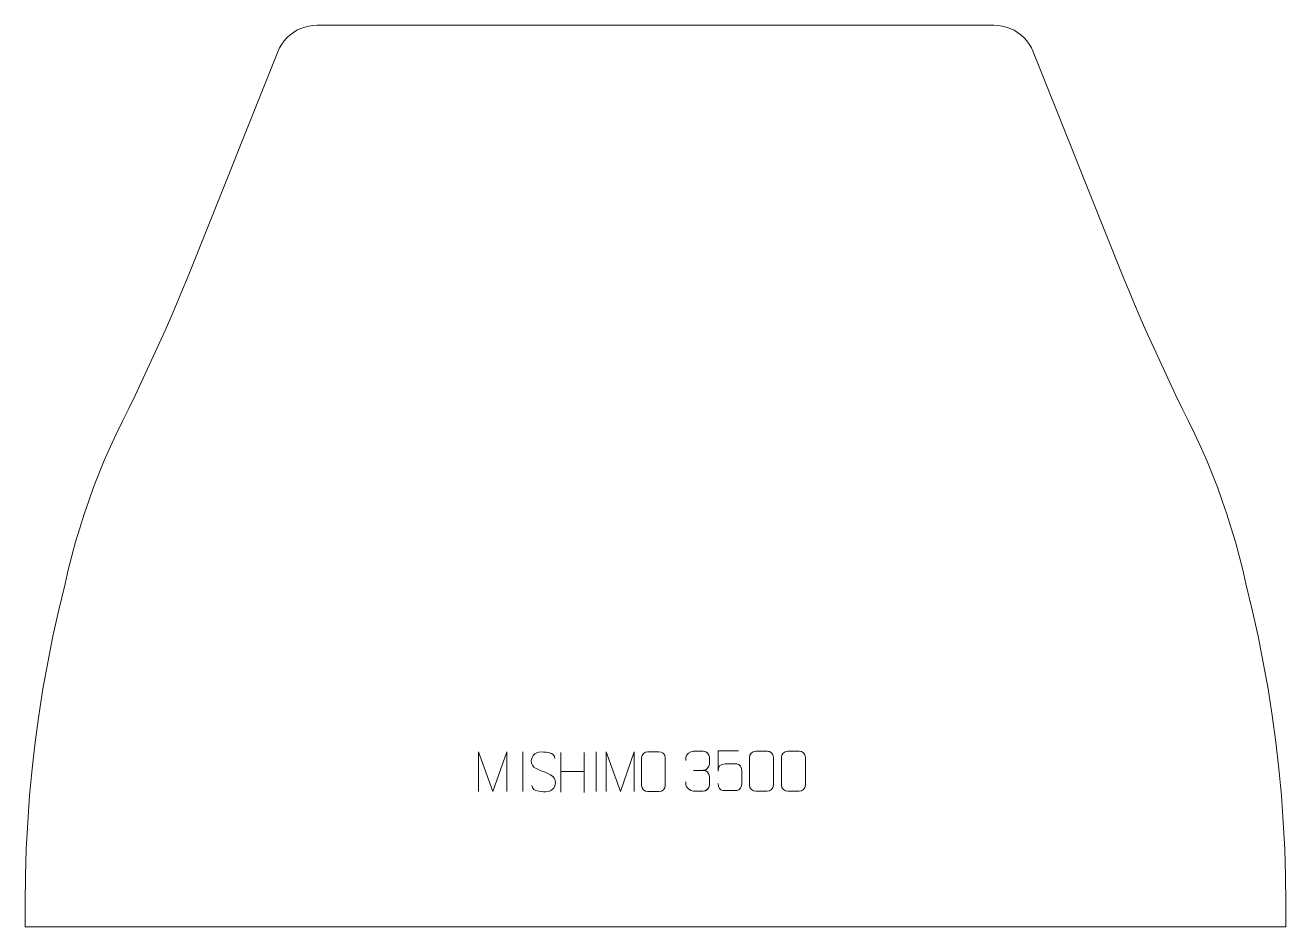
# Model space of a CAD drawing. Header units: millimetres. Extents: x -395 to 395, y 766 to 1331.
import ezdxf

# ---------------------------------------------------------------- set-up
doc = ezdxf.new("R2010")
doc.units = ezdxf.units.MM
doc.header["$MEASUREMENT"] = 0
doc.layers.add('layer 1', color=7, linetype='Continuous')

msp = doc.modelspace()

# ---------------------------------------------------------------- linework, layer by layer
at = {"layer": 'layer 1', "color": 242, "lineweight": 9}
msp.add_open_spline([(-212.0953, 1331.2271), (-212.0953, 1331.2271), (212.0958, 1331.2271), (212.0958, 1331.2271), (212.0958, 1331.2271), (212.0958, 1331.2271), (214.7141, 1331.0972), (214.7141, 1331.0972), (214.7141, 1331.0972), (214.7141, 1331.0972), (217.3078, 1330.7084), (217.3078, 1330.7084), (217.3078, 1330.7084), (217.3078, 1330.7084), (219.8486, 1330.0648), (219.8486, 1330.0648), (219.8486, 1330.0648), (219.8486, 1330.0648), (222.3144, 1329.1726), (222.3144, 1329.1726), (222.3144, 1329.1726), (222.3144, 1329.1726), (224.6802, 1328.0397), (224.6802, 1328.0397), (224.6802, 1328.0397), (224.6802, 1328.0397), (226.9215, 1326.6803), (226.9215, 1326.6803), (226.9215, 1326.6803), (226.9215, 1326.6803), (229.0176, 1325.1033), (229.0176, 1325.1033), (229.0176, 1325.1033), (229.0176, 1325.1033), (230.9457, 1323.3272), (230.9457, 1323.3272), (230.9457, 1323.3272), (230.9457, 1323.3272), (232.6909, 1321.3698), (232.6909, 1321.3698), (232.6909, 1321.3698), (232.6909, 1321.3698), (234.2316, 1319.2496), (234.2316, 1319.2496), (234.2316, 1319.2496), (234.2316, 1319.2496), (235.5567, 1316.9857), (235.5567, 1316.9857), (235.5567, 1316.9857), (235.5567, 1316.9857), (236.6494, 1314.6023), (236.6494, 1314.6023), (236.6494, 1314.6023), (236.6494, 1314.6023), (290.0008, 1181.2277), (290.0008, 1181.2277), (290.0008, 1181.2277), (290.0008, 1181.2277), (293.3593, 1172.9091), (293.3593, 1172.9091), (293.3593, 1172.9091), (293.3593, 1172.9091), (296.778, 1164.6166), (296.778, 1164.6166), (296.778, 1164.6166), (296.778, 1164.6166), (300.2527, 1156.3466), (300.2527, 1156.3466), (300.2527, 1156.3466), (300.2527, 1156.3466), (303.7857, 1148.1012), (303.7857, 1148.1012), (303.7857, 1148.1012), (303.7857, 1148.1012), (307.3741, 1139.8812), (307.3741, 1139.8812), (307.3741, 1139.8812), (307.3741, 1139.8812), (311.0213, 1131.6857), (311.0213, 1131.6857), (311.0213, 1131.6857), (311.0213, 1131.6857), (314.724, 1123.5148), (314.724, 1123.5148), (314.724, 1123.5148), (314.724, 1123.5148), (318.4839, 1115.3708), (318.4839, 1115.3708), (318.4839, 1115.3708), (318.4839, 1115.3708), (322.2988, 1107.2532), (322.2988, 1107.2532), (322.2988, 1107.2532), (322.2988, 1107.2532), (326.171, 1099.1612), (326.171, 1099.1612), (326.171, 1099.1612), (326.171, 1099.1612), (330.1001, 1091.0971), (330.1001, 1091.0971), (330.1001, 1091.0971), (330.1001, 1091.0971), (334.0827, 1083.061), (334.0827, 1083.061), (334.0827, 1083.061), (334.0827, 1083.061), (338.0343, 1074.9503), (338.0343, 1074.9503), (338.0343, 1074.9503), (338.0343, 1074.9503), (341.8149, 1066.7598), (341.8149, 1066.7598), (341.8149, 1066.7598), (341.8149, 1066.7598), (345.4258, 1058.4917), (345.4258, 1058.4917), (345.4258, 1058.4917), (345.4258, 1058.4917), (348.8637, 1050.1507), (348.8637, 1050.1507), (348.8637, 1050.1507), (348.8637, 1050.1507), (352.1286, 1041.741), (352.1286, 1041.741), (352.1286, 1041.741), (352.1286, 1041.741), (355.2174, 1033.2632), (355.2174, 1033.2632), (355.2174, 1033.2632), (355.2174, 1033.2632), (358.1298, 1024.7255), (358.1298, 1024.7255), (358.1298, 1024.7255), (358.1298, 1024.7255), (360.8638, 1016.1271), (360.8638, 1016.1271), (360.8638, 1016.1271), (360.8638, 1016.1271), (363.4183, 1007.4747), (363.4183, 1007.4747), (363.4183, 1007.4747), (363.4183, 1007.4747), (365.7944, 998.7724), (365.7944, 998.7724), (365.7944, 998.7724), (365.7944, 998.7724), (367.9871, 990.022), (367.9871, 990.022), (367.9871, 990.022), (367.9871, 990.022), (370.0005, 981.2265), (370.0005, 981.2265), (370.0005, 981.2265), (370.0005, 981.2265), (373.9761, 964.863), (373.9761, 964.863), (373.9761, 964.863), (373.9761, 964.863), (377.6111, 948.4216), (377.6111, 948.4216), (377.6111, 948.4216), (377.6111, 948.4216), (380.9058, 931.9076), (380.9058, 931.9076), (380.9058, 931.9076), (380.9058, 931.9076), (383.8579, 915.3284), (383.8579, 915.3284), (383.8579, 915.3284), (383.8579, 915.3284), (386.4639, 898.6914), (386.4639, 898.6914), (386.4639, 898.6914), (386.4639, 898.6914), (388.7258, 882.0049), (388.7258, 882.0049), (388.7258, 882.0049), (388.7258, 882.0049), (390.6406, 865.2747), (390.6406, 865.2747), (390.6406, 865.2747), (390.6406, 865.2747), (392.2088, 848.5083), (392.2088, 848.5083), (392.2088, 848.5083), (392.2088, 848.5083), (393.4299, 831.7144), (393.4299, 831.7144), (393.4299, 831.7144), (393.4299, 831.7144), (394.3015, 814.896), (394.3015, 814.896), (394.3015, 814.896), (394.3015, 814.896), (394.8256, 798.0658), (394.8256, 798.0658), (394.8256, 798.0658), (394.8256, 798.0658), (395.0001, 781.2268), (395.0001, 781.2268), (395.0001, 781.2268), (395.0001, 781.2268), (395.0001, 766.2281), (395.0001, 766.2281), (395.0001, 766.2281), (395.0001, 766.2281), (-395.0001, 766.2281), (-395.0001, 766.2281), (-395.0001, 766.2281), (-395.0001, 766.2281), (-395.0001, 781.2268), (-395.0001, 781.2268), (-395.0001, 781.2268), (-395.0001, 781.2268), (-394.8251, 798.0658), (-394.8251, 798.0658), (-394.8251, 798.0658), (-394.8251, 798.0658), (-394.3011, 814.896), (-394.3011, 814.896), (-394.3011, 814.896), (-394.3011, 814.896), (-393.4295, 831.7144), (-393.4295, 831.7144), (-393.4295, 831.7144), (-393.4295, 831.7144), (-392.2088, 848.5083), (-392.2088, 848.5083), (-392.2088, 848.5083), (-392.2088, 848.5083), (-390.6401, 865.2747), (-390.6401, 865.2747), (-390.6401, 865.2747), (-390.6401, 865.2747), (-388.7258, 882.0049), (-388.7258, 882.0049), (-388.7258, 882.0049), (-388.7258, 882.0049), (-386.4639, 898.6914), (-386.4639, 898.6914), (-386.4639, 898.6914), (-386.4639, 898.6914), (-383.8575, 915.3284), (-383.8575, 915.3284), (-383.8575, 915.3284), (-383.8575, 915.3284), (-380.9054, 931.9076), (-380.9054, 931.9076), (-380.9054, 931.9076), (-380.9054, 931.9076), (-377.6111, 948.4216), (-377.6111, 948.4216), (-377.6111, 948.4216), (-377.6111, 948.4216), (-373.9756, 964.863), (-373.9756, 964.863), (-373.9756, 964.863), (-373.9756, 964.863), (-370, 981.2265), (-370, 981.2265), (-370, 981.2265), (-370, 981.2265), (-367.9886, 990.022), (-367.9886, 990.022), (-367.9886, 990.022), (-367.9886, 990.022), (-365.7944, 998.7724), (-365.7944, 998.7724), (-365.7944, 998.7724), (-365.7944, 998.7724), (-363.4178, 1007.4747), (-363.4178, 1007.4747), (-363.4178, 1007.4747), (-363.4178, 1007.4747), (-360.8638, 1016.1271), (-360.8638, 1016.1271), (-360.8638, 1016.1271), (-360.8638, 1016.1271), (-358.1293, 1024.7255), (-358.1293, 1024.7255), (-358.1293, 1024.7255), (-358.1293, 1024.7255), (-355.2174, 1033.2632), (-355.2174, 1033.2632), (-355.2174, 1033.2632), (-355.2174, 1033.2632), (-352.1286, 1041.741), (-352.1286, 1041.741), (-352.1286, 1041.741), (-352.1286, 1041.741), (-348.8637, 1050.1507), (-348.8637, 1050.1507), (-348.8637, 1050.1507), (-348.8637, 1050.1507), (-345.4253, 1058.4917), (-345.4253, 1058.4917), (-345.4253, 1058.4917), (-345.4253, 1058.4917), (-341.8144, 1066.7598), (-341.8144, 1066.7598), (-341.8144, 1066.7598), (-341.8144, 1066.7598), (-338.0343, 1074.9503), (-338.0343, 1074.9503), (-338.0343, 1074.9503), (-338.0343, 1074.9503), (-334.0827, 1083.061), (-334.0827, 1083.061), (-334.0827, 1083.061), (-334.0827, 1083.061), (-330.0996, 1091.0971), (-330.0996, 1091.0971), (-330.0996, 1091.0971), (-330.0996, 1091.0971), (-326.1705, 1099.1612), (-326.1705, 1099.1612), (-326.1705, 1099.1612), (-326.1705, 1099.1612), (-322.2983, 1107.2532), (-322.2983, 1107.2532), (-322.2983, 1107.2532), (-322.2983, 1107.2532), (-318.4834, 1115.3708), (-318.4834, 1115.3708), (-318.4834, 1115.3708), (-318.4834, 1115.3708), (-314.724, 1123.5148), (-314.724, 1123.5148), (-314.724, 1123.5148), (-314.724, 1123.5148), (-311.0213, 1131.6857), (-311.0213, 1131.6857), (-311.0213, 1131.6857), (-311.0213, 1131.6857), (-307.3741, 1139.8812), (-307.3741, 1139.8812), (-307.3741, 1139.8812), (-307.3741, 1139.8812), (-303.7857, 1148.1012), (-303.7857, 1148.1012), (-303.7857, 1148.1012), (-303.7857, 1148.1012), (-300.2522, 1156.3466), (-300.2522, 1156.3466), (-300.2522, 1156.3466), (-300.2522, 1156.3466), (-296.778, 1164.6166), (-296.778, 1164.6166), (-296.778, 1164.6166), (-296.778, 1164.6166), (-293.3593, 1172.9091), (-293.3593, 1172.9091), (-293.3593, 1172.9091), (-293.3593, 1172.9091), (-289.9988, 1181.2277), (-289.9988, 1181.2277), (-289.9988, 1181.2277), (-289.9988, 1181.2277), (-236.6494, 1314.6023), (-236.6494, 1314.6023), (-236.6494, 1314.6023), (-236.6494, 1314.6023), (-235.5562, 1316.9857), (-235.5562, 1316.9857), (-235.5562, 1316.9857), (-235.5562, 1316.9857), (-234.2316, 1319.2496), (-234.2316, 1319.2496), (-234.2316, 1319.2496), (-234.2316, 1319.2496), (-232.6909, 1321.3698), (-232.6909, 1321.3698), (-232.6909, 1321.3698), (-232.6909, 1321.3698), (-230.9457, 1323.3272), (-230.9457, 1323.3272), (-230.9457, 1323.3272), (-230.9457, 1323.3272), (-229.0176, 1325.1033), (-229.0176, 1325.1033), (-229.0176, 1325.1033), (-229.0176, 1325.1033), (-226.9215, 1326.6803), (-226.9215, 1326.6803), (-226.9215, 1326.6803), (-226.9215, 1326.6803), (-224.6802, 1328.0397), (-224.6802, 1328.0397), (-224.6802, 1328.0397), (-224.6802, 1328.0397), (-222.3144, 1329.1726), (-222.3144, 1329.1726), (-222.3144, 1329.1726), (-222.3144, 1329.1726), (-219.8481, 1330.0648), (-219.8481, 1330.0648), (-219.8481, 1330.0648), (-219.8481, 1330.0648), (-217.3078, 1330.7084), (-217.3078, 1330.7084), (-217.3078, 1330.7084), (-217.3078, 1330.7084), (-214.7136, 1331.0972), (-214.7136, 1331.0972), (-214.7136, 1331.0972), (-214.7136, 1331.0972), (-212.0953, 1331.2271), (-212.0953, 1331.2271)], degree=3, knots=[0, 0, 0, 0, 0.00970874, 0.00970874, 0.00970874, 0.00970874, 0.01941748, 0.01941748, 0.01941748, 0.01941748, 0.02912621, 0.02912621, 0.02912621, 0.02912621, 0.03883495, 0.03883495, 0.03883495, 0.03883495, 0.04854369, 0.04854369, 0.04854369, 0.04854369, 0.05825243, 0.05825243, 0.05825243, 0.05825243, 0.06796117, 0.06796117, 0.06796117, 0.06796117, 0.0776699, 0.0776699, 0.0776699, 0.0776699, 0.08737864, 0.08737864, 0.08737864, 0.08737864, 0.09708738, 0.09708738, 0.09708738, 0.09708738, 0.10679612, 0.10679612, 0.10679612, 0.10679612, 0.11650485, 0.11650485, 0.11650485, 0.11650485, 0.12621359, 0.12621359, 0.12621359, 0.12621359, 0.13592233, 0.13592233, 0.13592233, 0.13592233, 0.14563107, 0.14563107, 0.14563107, 0.14563107, 0.15533981, 0.15533981, 0.15533981, 0.15533981, 0.16504854, 0.16504854, 0.16504854, 0.16504854, 0.17475728, 0.17475728, 0.17475728, 0.17475728, 0.18446602, 0.18446602, 0.18446602, 0.18446602, 0.19417476, 0.19417476, 0.19417476, 0.19417476, 0.2038835, 0.2038835, 0.2038835, 0.2038835, 0.21359223, 0.21359223, 0.21359223, 0.21359223, 0.22330097, 0.22330097, 0.22330097, 0.22330097, 0.23300971, 0.23300971, 0.23300971, 0.23300971, 0.24271845, 0.24271845, 0.24271845, 0.24271845, 0.25242718, 0.25242718, 0.25242718, 0.25242718, 0.26213592, 0.26213592, 0.26213592, 0.26213592, 0.27184466, 0.27184466, 0.27184466, 0.27184466, 0.2815534, 0.2815534, 0.2815534, 0.2815534, 0.29126214, 0.29126214, 0.29126214, 0.29126214, 0.30097087, 0.30097087, 0.30097087, 0.30097087, 0.31067961, 0.31067961, 0.31067961, 0.31067961, 0.32038835, 0.32038835, 0.32038835, 0.32038835, 0.33009709, 0.33009709, 0.33009709, 0.33009709, 0.33980583, 0.33980583, 0.33980583, 0.33980583, 0.34951456, 0.34951456, 0.34951456, 0.34951456, 0.3592233, 0.3592233, 0.3592233, 0.3592233, 0.36893204, 0.36893204, 0.36893204, 0.36893204, 0.37864078, 0.37864078, 0.37864078, 0.37864078, 0.38834951, 0.38834951, 0.38834951, 0.38834951, 0.39805825, 0.39805825, 0.39805825, 0.39805825, 0.40776699, 0.40776699, 0.40776699, 0.40776699, 0.41747573, 0.41747573, 0.41747573, 0.41747573, 0.42718447, 0.42718447, 0.42718447, 0.42718447, 0.4368932, 0.4368932, 0.4368932, 0.4368932, 0.44660194, 0.44660194, 0.44660194, 0.44660194, 0.45631068, 0.45631068, 0.45631068, 0.45631068, 0.46601942, 0.46601942, 0.46601942, 0.46601942, 0.47572816, 0.47572816, 0.47572816, 0.47572816, 0.48543689, 0.48543689, 0.48543689, 0.48543689, 0.49514563, 0.49514563, 0.49514563, 0.49514563, 0.50485437, 0.50485437, 0.50485437, 0.50485437, 0.51456311, 0.51456311, 0.51456311, 0.51456311, 0.52427184, 0.52427184, 0.52427184, 0.52427184, 0.53398058, 0.53398058, 0.53398058, 0.53398058, 0.54368932, 0.54368932, 0.54368932, 0.54368932, 0.55339806, 0.55339806, 0.55339806, 0.55339806, 0.5631068, 0.5631068, 0.5631068, 0.5631068, 0.57281553, 0.57281553, 0.57281553, 0.57281553, 0.58252427, 0.58252427, 0.58252427, 0.58252427, 0.59223301, 0.59223301, 0.59223301, 0.59223301, 0.60194175, 0.60194175, 0.60194175, 0.60194175, 0.61165049, 0.61165049, 0.61165049, 0.61165049, 0.62135922, 0.62135922, 0.62135922, 0.62135922, 0.63106796, 0.63106796, 0.63106796, 0.63106796, 0.6407767, 0.6407767, 0.6407767, 0.6407767, 0.65048544, 0.65048544, 0.65048544, 0.65048544, 0.66019417, 0.66019417, 0.66019417, 0.66019417, 0.66990291, 0.66990291, 0.66990291, 0.66990291, 0.67961165, 0.67961165, 0.67961165, 0.67961165, 0.68932039, 0.68932039, 0.68932039, 0.68932039, 0.69902913, 0.69902913, 0.69902913, 0.69902913, 0.70873786, 0.70873786, 0.70873786, 0.70873786, 0.7184466, 0.7184466, 0.7184466, 0.7184466, 0.72815534, 0.72815534, 0.72815534, 0.72815534, 0.73786408, 0.73786408, 0.73786408, 0.73786408, 0.74757282, 0.74757282, 0.74757282, 0.74757282, 0.75728155, 0.75728155, 0.75728155, 0.75728155, 0.76699029, 0.76699029, 0.76699029, 0.76699029, 0.77669903, 0.77669903, 0.77669903, 0.77669903, 0.78640777, 0.78640777, 0.78640777, 0.78640777, 0.7961165, 0.7961165, 0.7961165, 0.7961165, 0.80582524, 0.80582524, 0.80582524, 0.80582524, 0.81553398, 0.81553398, 0.81553398, 0.81553398, 0.82524272, 0.82524272, 0.82524272, 0.82524272, 0.83495146, 0.83495146, 0.83495146, 0.83495146, 0.84466019, 0.84466019, 0.84466019, 0.84466019, 0.85436893, 0.85436893, 0.85436893, 0.85436893, 0.86407767, 0.86407767, 0.86407767, 0.86407767, 0.87378641, 0.87378641, 0.87378641, 0.87378641, 0.88349515, 0.88349515, 0.88349515, 0.88349515, 0.89320388, 0.89320388, 0.89320388, 0.89320388, 0.90291262, 0.90291262, 0.90291262, 0.90291262, 0.91262136, 0.91262136, 0.91262136, 0.91262136, 0.9223301, 0.9223301, 0.9223301, 0.9223301, 0.93203883, 0.93203883, 0.93203883, 0.93203883, 0.94174757, 0.94174757, 0.94174757, 0.94174757, 0.95145631, 0.95145631, 0.95145631, 0.95145631, 0.96116505, 0.96116505, 0.96116505, 0.96116505, 0.97087379, 0.97087379, 0.97087379, 0.97087379, 0.98058252, 0.98058252, 0.98058252, 0.98058252, 1, 1, 1, 1], dxfattribs=at)
at = {"layer": 'layer 1', "color": 250, "lineweight": 9}
for points, knots in [([(-110.9576, 851.0061), (-110.9576, 851.0061), (-110.9576, 875.9702), (-110.9576, 875.9702), (-110.9576, 875.9702), (-110.9576, 875.9702), (-102.0303, 851.0061), (-102.0303, 851.0061), (-102.0303, 851.0061), (-102.0303, 851.0061), (-93.2682, 875.9696), (-93.2682, 875.9696), (-93.2682, 875.9696), (-93.2682, 875.9696), (-93.2682, 851.0061), (-93.2682, 851.0061)], [0, 0, 0, 0, 0.2, 0.2, 0.2, 0.2, 0.4, 0.4, 0.4, 0.4, 0.6, 0.6, 0.6, 0.6, 1, 1, 1, 1]), ([(-110.9168, 850.9974), (-110.9168, 850.9974), (-110.9168, 875.9553), (-110.9168, 875.9553), (-110.9168, 875.9553), (-110.9168, 875.9553), (-101.9917, 850.9974), (-101.9917, 850.9974), (-101.9917, 850.9974), (-101.9917, 850.9974), (-93.2318, 875.9548), (-93.2318, 875.9548), (-93.2318, 875.9548), (-93.2318, 875.9548), (-93.2318, 850.9974), (-93.2318, 850.9974)], [0, 0, 0, 0, 0.2, 0.2, 0.2, 0.2, 0.4, 0.4, 0.4, 0.4, 0.6, 0.6, 0.6, 0.6, 1, 1, 1, 1]), ([(-70.2318, 863.4761), (-74.4801, 864.9465), (-79.3882, 866.7423), (-77.3831, 872.2626), (-77.3831, 872.2626), (-75.8796, 876.4025), (-70.666, 876.014), (-67.0624, 875.4129), (-67.0624, 875.4129), (-64.2018, 874.9357), (-63.3371, 873.7225), (-63.0265, 871.6384)], [0, 0, 0, 0, 0.25, 0.25, 0.25, 0.25, 0.5, 0.5, 0.5, 0.5, 1, 1, 1, 1]), ([(-30.9576, 851.0061), (-30.9576, 851.0061), (-30.9576, 875.9702), (-30.9576, 875.9702), (-30.9576, 875.9702), (-30.9576, 875.9702), (-22.0303, 851.0061), (-22.0303, 851.0061), (-22.0303, 851.0061), (-22.0303, 851.0061), (-13.2682, 875.9696), (-13.2682, 875.9696), (-13.2682, 875.9696), (-13.2682, 875.9696), (-13.2682, 851.0061), (-13.2682, 851.0061)], [0, 0, 0, 0, 0.2, 0.2, 0.2, 0.2, 0.4, 0.4, 0.4, 0.4, 0.6, 0.6, 0.6, 0.6, 1, 1, 1, 1]), ([(-4.7878, 875.9643), (-2.4621, 875.9643), (-0.136, 875.9643), (2.1901, 875.9643), (2.1901, 875.9643), (4.1367, 875.9999), (6.1281, 874.5083), (6.1548, 872.0707), (6.1548, 872.0707), (6.1544, 866.3238), (6.1544, 860.5765), (6.1548, 854.8288), (6.1548, 854.8288), (6.015, 852.5054), (4.3378, 851.0258), (2.1901, 851.015), (2.1901, 851.015), (-0.1418, 851.0154), (-2.4737, 851.0154), (-4.8052, 851.015), (-4.8052, 851.015), (-6.7302, 850.9096), (-8.7023, 852.7941), (-8.6911, 854.8114), (-8.6911, 854.8114), (-8.6908, 860.5815), (-8.6908, 866.3512), (-8.6911, 872.1205), (-8.6911, 872.1205), (-8.6869, 874.2586), (-6.9402, 875.9778), (-4.7878, 875.9643)], [0, 0, 0, 0, 0.11111111, 0.11111111, 0.11111111, 0.11111111, 0.22222222, 0.22222222, 0.22222222, 0.22222222, 0.33333333, 0.33333333, 0.33333333, 0.33333333, 0.44444444, 0.44444444, 0.44444444, 0.44444444, 0.55555556, 0.55555556, 0.55555556, 0.55555556, 0.66666667, 0.66666667, 0.66666667, 0.66666667, 0.77777778, 0.77777778, 0.77777778, 0.77777778, 1, 1, 1, 1]), ([(19.0564, 870.5212), (19.0564, 870.5212), (19.0564, 872.3789), (19.0564, 872.3789), (19.0564, 872.3789), (19.0421, 874.1212), (21.7073, 876.2399), (23.7669, 876.2171), (23.7669, 876.2171), (25.8314, 876.2171), (27.896, 876.2171), (29.9602, 876.2171), (29.9602, 876.2171), (32.1553, 876.226), (33.754, 874.3787), (33.7984, 872.4662), (33.7984, 872.4662), (33.798, 871.0307), (33.798, 869.5952), (33.7984, 868.1594), (33.7984, 868.1594), (33.7497, 866.5055), (32.1468, 864.2749), (29.9479, 864.2849), (29.9479, 864.2849), (32.1522, 864.2737), (33.7605, 862.47), (33.8146, 860.41), (33.8146, 860.41), (33.8142, 858.6249), (33.8142, 856.8397), (33.8146, 855.0542), (33.8146, 855.0542), (33.8246, 852.9923), (31.7693, 851.2287), (29.9479, 851.2368), (29.9479, 851.2368), (27.8821, 851.2372), (25.8164, 851.2372), (23.7503, 851.2368), (23.7503, 851.2368), (21.5811, 851.2484), (19.0495, 853.6492), (19.0309, 855.1113), (19.0309, 855.1113), (19.0309, 855.1113), (19.0309, 857.0204), (19.0309, 857.0204)], [0, 0, 0, 0, 0.07692308, 0.07692308, 0.07692308, 0.07692308, 0.15384615, 0.15384615, 0.15384615, 0.15384615, 0.23076923, 0.23076923, 0.23076923, 0.23076923, 0.30769231, 0.30769231, 0.30769231, 0.30769231, 0.38461538, 0.38461538, 0.38461538, 0.38461538, 0.46153846, 0.46153846, 0.46153846, 0.46153846, 0.53846154, 0.53846154, 0.53846154, 0.53846154, 0.61538462, 0.61538462, 0.61538462, 0.61538462, 0.69230769, 0.69230769, 0.69230769, 0.69230769, 0.76923077, 0.76923077, 0.76923077, 0.76923077, 0.84615385, 0.84615385, 0.84615385, 0.84615385, 1, 1, 1, 1]), ([(19.07, 870.5077), (19.07, 870.5077), (19.07, 872.3649), (19.07, 872.3649), (19.07, 872.3649), (19.0557, 874.1068), (21.7202, 876.2249), (23.7793, 876.2022), (23.7793, 876.2022), (25.8434, 876.2022), (27.9074, 876.2022), (29.9711, 876.2022), (29.9711, 876.2022), (32.1656, 876.211), (33.7639, 874.3642), (33.8083, 872.4521), (33.8083, 872.4521), (33.8079, 871.017), (33.8079, 869.5819), (33.8083, 868.1464), (33.8083, 868.1464), (33.7597, 866.4929), (32.1571, 864.2629), (29.9588, 864.2729), (29.9588, 864.2729), (32.1625, 864.2617), (33.7705, 862.4585), (33.8245, 860.399), (33.8245, 860.399), (33.8241, 858.6143), (33.8241, 856.8296), (33.8245, 855.0445), (33.8245, 855.0445), (33.8346, 852.9831), (31.7797, 851.22), (29.9588, 851.2281), (29.9588, 851.2281), (27.8935, 851.2284), (25.8283, 851.2284), (23.7627, 851.2281), (23.7627, 851.2281), (21.5941, 851.2396), (19.0631, 853.6398), (19.0445, 855.1016), (19.0445, 855.1016), (19.0445, 855.1016), (19.0445, 857.0102), (19.0445, 857.0102)], [0, 0, 0, 0, 0.07692308, 0.07692308, 0.07692308, 0.07692308, 0.15384615, 0.15384615, 0.15384615, 0.15384615, 0.23076923, 0.23076923, 0.23076923, 0.23076923, 0.30769231, 0.30769231, 0.30769231, 0.30769231, 0.38461538, 0.38461538, 0.38461538, 0.38461538, 0.46153846, 0.46153846, 0.46153846, 0.46153846, 0.53846154, 0.53846154, 0.53846154, 0.53846154, 0.61538462, 0.61538462, 0.61538462, 0.61538462, 0.69230769, 0.69230769, 0.69230769, 0.69230769, 0.76923077, 0.76923077, 0.76923077, 0.76923077, 0.84615385, 0.84615385, 0.84615385, 0.84615385, 1, 1, 1, 1]), ([(52.0771, 876.5189), (52.0771, 876.5189), (39.2254, 876.5189), (39.2254, 876.5189), (39.2254, 876.5189), (39.2257, 872.2883), (39.2257, 868.0574), (39.2254, 863.8262), (39.2254, 863.8262), (39.2251, 867.1363), (40.8561, 868.2081), (43.6681, 868.2686), (43.6681, 868.2686), (46.1077, 868.2689), (48.5472, 868.2689), (50.9864, 868.2686), (50.9864, 868.2686), (52.6362, 868.2754), (54.1111, 865.8949), (54.1396, 863.8262), (54.1396, 863.8262), (54.1393, 861.2389), (54.1393, 858.6513), (54.1396, 856.0636), (54.1396, 856.0636), (54.1858, 854.1042), (52.6864, 851.6679), (51.0605, 851.6094), (51.0605, 851.6094), (49.104, 851.6097), (44.209, 851.6097), (42.252, 851.6094), (42.252, 851.6094), (40.4065, 851.6006), (39.2994, 853.5654), (39.2786, 856.1165)], [0, 0, 0, 0, 0.1, 0.1, 0.1, 0.1, 0.2, 0.2, 0.2, 0.2, 0.3, 0.3, 0.3, 0.3, 0.4, 0.4, 0.4, 0.4, 0.5, 0.5, 0.5, 0.5, 0.6, 0.6, 0.6, 0.6, 0.7, 0.7, 0.7, 0.7, 0.8, 0.8, 0.8, 0.8, 1, 1, 1, 1]), ([(62.8511, 876.2295), (65.2178, 876.2295), (67.5849, 876.2295), (69.952, 876.2295), (69.952, 876.2295), (71.933, 876.2651), (73.9595, 874.7704), (73.9866, 872.3277), (73.9866, 872.3277), (73.9862, 866.5689), (73.9862, 860.8096), (73.9866, 855.05), (73.9866, 855.05), (73.8444, 852.7218), (72.1376, 851.2392), (69.952, 851.2283), (69.952, 851.2283), (67.579, 851.2287), (65.206, 851.2287), (62.8334, 851.2283), (62.8334, 851.2283), (60.8745, 851.1227), (58.8676, 853.0111), (58.879, 855.0326), (58.879, 855.0326), (58.8793, 860.8147), (58.8793, 866.5963), (58.879, 872.3776), (58.879, 872.3776), (58.8833, 874.5202), (60.6608, 876.243), (62.8511, 876.2295)], [0, 0, 0, 0, 0.11111111, 0.11111111, 0.11111111, 0.11111111, 0.22222222, 0.22222222, 0.22222222, 0.22222222, 0.33333333, 0.33333333, 0.33333333, 0.33333333, 0.44444444, 0.44444444, 0.44444444, 0.44444444, 0.55555556, 0.55555556, 0.55555556, 0.55555556, 0.66666667, 0.66666667, 0.66666667, 0.66666667, 0.77777778, 0.77777778, 0.77777778, 0.77777778, 1, 1, 1, 1]), ([(62.8539, 876.2145), (65.22, 876.2145), (67.5865, 876.2145), (69.953, 876.2145), (69.953, 876.2145), (71.9335, 876.2501), (73.9595, 874.7558), (73.9866, 872.3137), (73.9866, 872.3137), (73.9862, 866.5563), (73.9862, 860.7985), (73.9866, 855.0403), (73.9866, 855.0403), (73.8445, 852.7127), (72.1381, 851.2304), (69.953, 851.2196), (69.953, 851.2196), (67.5806, 851.22), (65.2082, 851.22), (62.8362, 851.2196), (62.8362, 851.2196), (60.8777, 851.114), (58.8713, 853.0019), (58.8827, 855.0229), (58.8827, 855.0229), (58.8831, 860.8035), (58.8831, 866.5838), (58.8827, 872.3636), (58.8827, 872.3636), (58.887, 874.5056), (60.6641, 876.2281), (62.8539, 876.2145)], [0, 0, 0, 0, 0.11111111, 0.11111111, 0.11111111, 0.11111111, 0.22222222, 0.22222222, 0.22222222, 0.22222222, 0.33333333, 0.33333333, 0.33333333, 0.33333333, 0.44444444, 0.44444444, 0.44444444, 0.44444444, 0.55555556, 0.55555556, 0.55555556, 0.55555556, 0.66666667, 0.66666667, 0.66666667, 0.66666667, 0.77777778, 0.77777778, 0.77777778, 0.77777778, 1, 1, 1, 1]), ([(82.8511, 876.2295), (85.2178, 876.2295), (87.5849, 876.2295), (89.952, 876.2295), (89.952, 876.2295), (91.933, 876.2651), (93.9595, 874.7704), (93.9866, 872.3277), (93.9866, 872.3277), (93.9862, 866.5689), (93.9862, 860.8096), (93.9866, 855.05), (93.9866, 855.05), (93.8444, 852.7218), (92.1376, 851.2392), (89.952, 851.2283), (89.952, 851.2283), (87.579, 851.2287), (85.206, 851.2287), (82.8334, 851.2283), (82.8334, 851.2283), (80.8745, 851.1227), (78.8676, 853.0111), (78.879, 855.0326), (78.879, 855.0326), (78.8793, 860.8147), (78.8793, 866.5963), (78.879, 872.3776), (78.879, 872.3776), (78.8833, 874.5202), (80.6608, 876.243), (82.8511, 876.2295)], [0, 0, 0, 0, 0.11111111, 0.11111111, 0.11111111, 0.11111111, 0.22222222, 0.22222222, 0.22222222, 0.22222222, 0.33333333, 0.33333333, 0.33333333, 0.33333333, 0.44444444, 0.44444444, 0.44444444, 0.44444444, 0.55555556, 0.55555556, 0.55555556, 0.55555556, 0.66666667, 0.66666667, 0.66666667, 0.66666667, 0.77777778, 0.77777778, 0.77777778, 0.77777778, 1, 1, 1, 1]), ([(-70.2318, 863.476), (-66.2132, 861.8293), (-61.1837, 859.941), (-63.0177, 854.5807), (-63.0177, 854.5807), (-64.4775, 850.3143), (-69.3883, 850.571), (-73.1144, 851.1257), (-73.1144, 851.1257), (-75.8644, 851.5355), (-77.0853, 852.749), (-77.4633, 854.8612)], [0, 0, 0, 0, 0.25, 0.25, 0.25, 0.25, 0.5, 0.5, 0.5, 0.5, 1, 1, 1, 1])]:
    msp.add_open_spline(points, degree=3, knots=knots, dxfattribs=at)
for points in [[(-83.2318, 875.9632), (-83.2318, 875.9632), (-83.2318, 850.9891), (-83.2318, 850.9891)], [(-59.396, 875.3584), (-59.396, 875.3584), (-59.396, 850.5809), (-59.396, 850.5809)], [(-44.7527, 875.3584), (-44.7527, 875.3584), (-44.7527, 850.4049), (-44.7527, 850.4049)], [(-37.2318, 875.9632), (-37.2318, 875.9632), (-37.2318, 850.9891), (-37.2318, 850.9891)], [(-59.396, 863.4761), (-59.396, 863.4761), (-44.7527, 863.4765), (-44.7527, 863.4765)], [(23.7672, 864.2745), (23.7672, 864.2745), (29.9652, 864.2745), (29.9652, 864.2745)], [(23.7797, 864.2625), (23.7797, 864.2625), (29.9761, 864.2625), (29.9761, 864.2625)]]:
    msp.add_open_spline(points, degree=3, dxfattribs=at)

doc.saveas('drawing.dxf')
